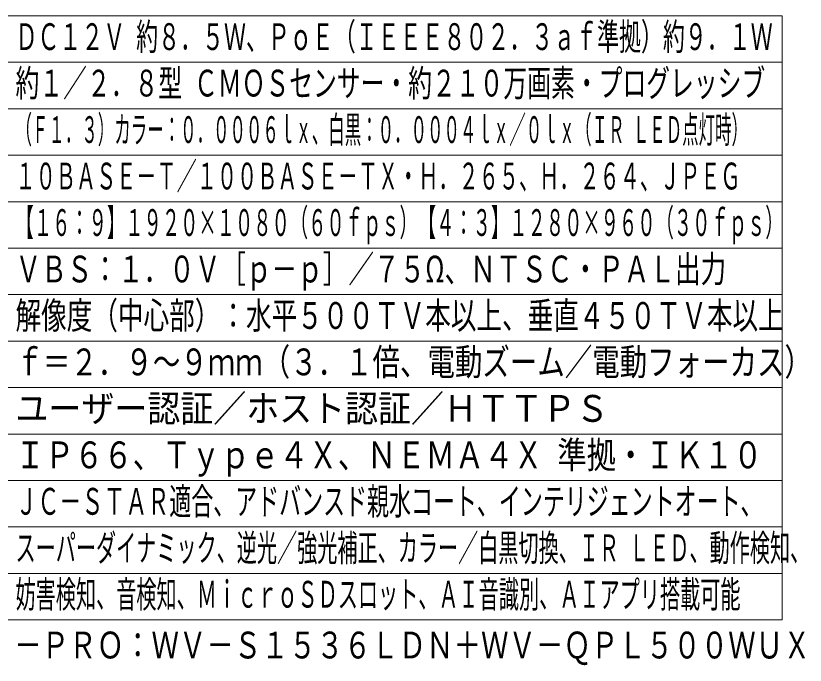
# Model space of a CAD drawing. Units: millimetres on the paper. Extents: x -63 to 65, y -59 to 60.
# Drawn here: x -20.2 to 64.8, y -59.2 to 10.6 of the extents above; entities that cross this region are included whole.
import ezdxf
from ezdxf.enums import TextEntityAlignment as Align

# ---------------------------------------------------------------- set-up
doc = ezdxf.new("R2010")
doc.units = ezdxf.units.MM
doc.layers.add('0-1_MOJI1', color=7, linetype='Continuous', lineweight=9)
doc.layers.add('0-6_WAKU', color=4, linetype='Continuous', lineweight=9)
doc.layers.add('0-2_相当品', color=4, linetype='Continuous')
doc.styles.add('ＭＳ ゴシック', font='')
doc.styles.get('ＭＳ ゴシック').set_extended_font_data('MS Gothic')

msp = doc.modelspace()

# ---------------------------------------------------------------- linework, layer by layer
at = {"layer": '0-6_WAKU', "color": 3}
for p, q in [((-62.7, 10.631), (62.3, 10.631)), ((62.3, -54.369), (62.3, 10.631)), ((-62.7, -54.369), (62.3, -54.369))]:
    msp.add_line(p, q, dxfattribs=at)
at = {"layer": '0-6_WAKU'}
for p, q in [((-62.7, 5.631), (62.3, 5.631)), ((-62.7, 0.631), (62.3, 0.631)), ((-62.7, -4.369), (62.3, -4.369)), ((-62.7, -9.369), (62.3, -9.369)), ((-62.7, -14.369), (62.3, -14.369)), ((62.3, -19.369), (-62.7, -19.369)), ((62.3, -24.369), (-62.7, -24.369)), ((62.3, -29.369), (-62.7, -29.369)), ((-62.7, -34.369), (62.3, -34.369)), ((-62.7, -39.369), (62.3, -39.369)), ((-62.7, -44.369), (62.3, -44.369)), ((-62.7, -49.369), (62.3, -49.369))]:
    msp.add_line(p, q, dxfattribs=at)

# ---------------------------------------------------------------- texts
at = {"layer": '0-1_MOJI1', "style": 'ＭＳ ゴシック'}
for s, height, width, p in [('ＤＣ１２Ｖ 約８．５Ｗ、ＰｏＥ（ＩＥＥＥ８０２．３ａｆ準拠）約９．１Ｗ', 2.886, 0.6, (-20.2, 6.076)), ('約１／２．８型 ＣＭＯＳセンサー・約２１０万画素・プログレッシブ', 2.889, 0.65, (-20.2, 1.076)), ('（Ｆ１．３）カラー：０．０００６ｌｘ、白黒：０．０００４ｌｘ／０ｌｘ（ＩＲ ＬＥＤ点灯時）', 2.886, 0.45, (-20.2, -3.924)), ('１０ＢＡＳＥ－Ｔ／１００ＢＡＳＥ－ＴＸ・Ｈ．２６５、Ｈ．２６４、ＪＰＥＧ', 2.889, 0.55, (-20.2, -8.924)), ('【１６：９】１９２０×１０８０（６０ｆｐｓ）【４：３】１２８０×９６０（３０ｆｐｓ）', 2.886, 0.5, (-20.2, -13.924)), ('ＶＢＳ：１．０Ｖ［ｐ－ｐ］／７５Ω、ＮＴＳＣ・ＰＡＬ出力', 2.886, 0.7, (-20.2, -18.924)), ('解像度（中心部）：水平５００ＴＶ本以上、垂直４５０ＴＶ本以上', 2.886, 0.7, (-20.2, -23.924)), ('ｆ＝２．９～９ｍｍ（３．１倍、電動ズーム／電動フォーカス）', 2.889, 0.75, (-20.2, -28.924)), ('ユーザー認証／ホスト認証／ＨＴＴＰＳ', 2.889, 0.9, (-20.2, -33.924)), ('ＩＰ６６、Ｔｙｐｅ４Ｘ、ＮＥＭＡ４Ｘ 準拠・ＩＫ１０', 2.889, 0.8, (-20.2, -38.924)), ('ＪＣ－ＳＴＡＲ適合、アドバンスド親水コート、インテリジェントオート、', 2.889, 0.6, (-20.2, -43.924)), ('スーパーダイナミック、逆光／強光補正、カラー／白黒切換、ＩＲ ＬＥＤ、動作検知、', 2.886, 0.55, (-20.2, -48.924)), ('妨害検知、音検知、ＭｉｃｒｏＳＤスロット、ＡＩ音識別、ＡＩアプリ搭載可能', 2.889, 0.55, (-20.2, -53.924))]:
    msp.add_text(s, height=height, dxfattribs=dict(at, width=width)).set_placement(p, align=Align.BOTTOM_LEFT)
at = {"layer": '0-2_相当品', "style": 'ＭＳ ゴシック', "width": 0.75}
msp.add_text('ｉ－ＰＲＯ：ＷＶ－Ｓ１５３６ＬＤＮ＋ＷＶ－ＱＰＬ５００ＷＵＸ', height=2.889, dxfattribs=at).set_placement((-23.3, -59.386), align=Align.BOTTOM_LEFT)

doc.saveas('drawing.dxf')
